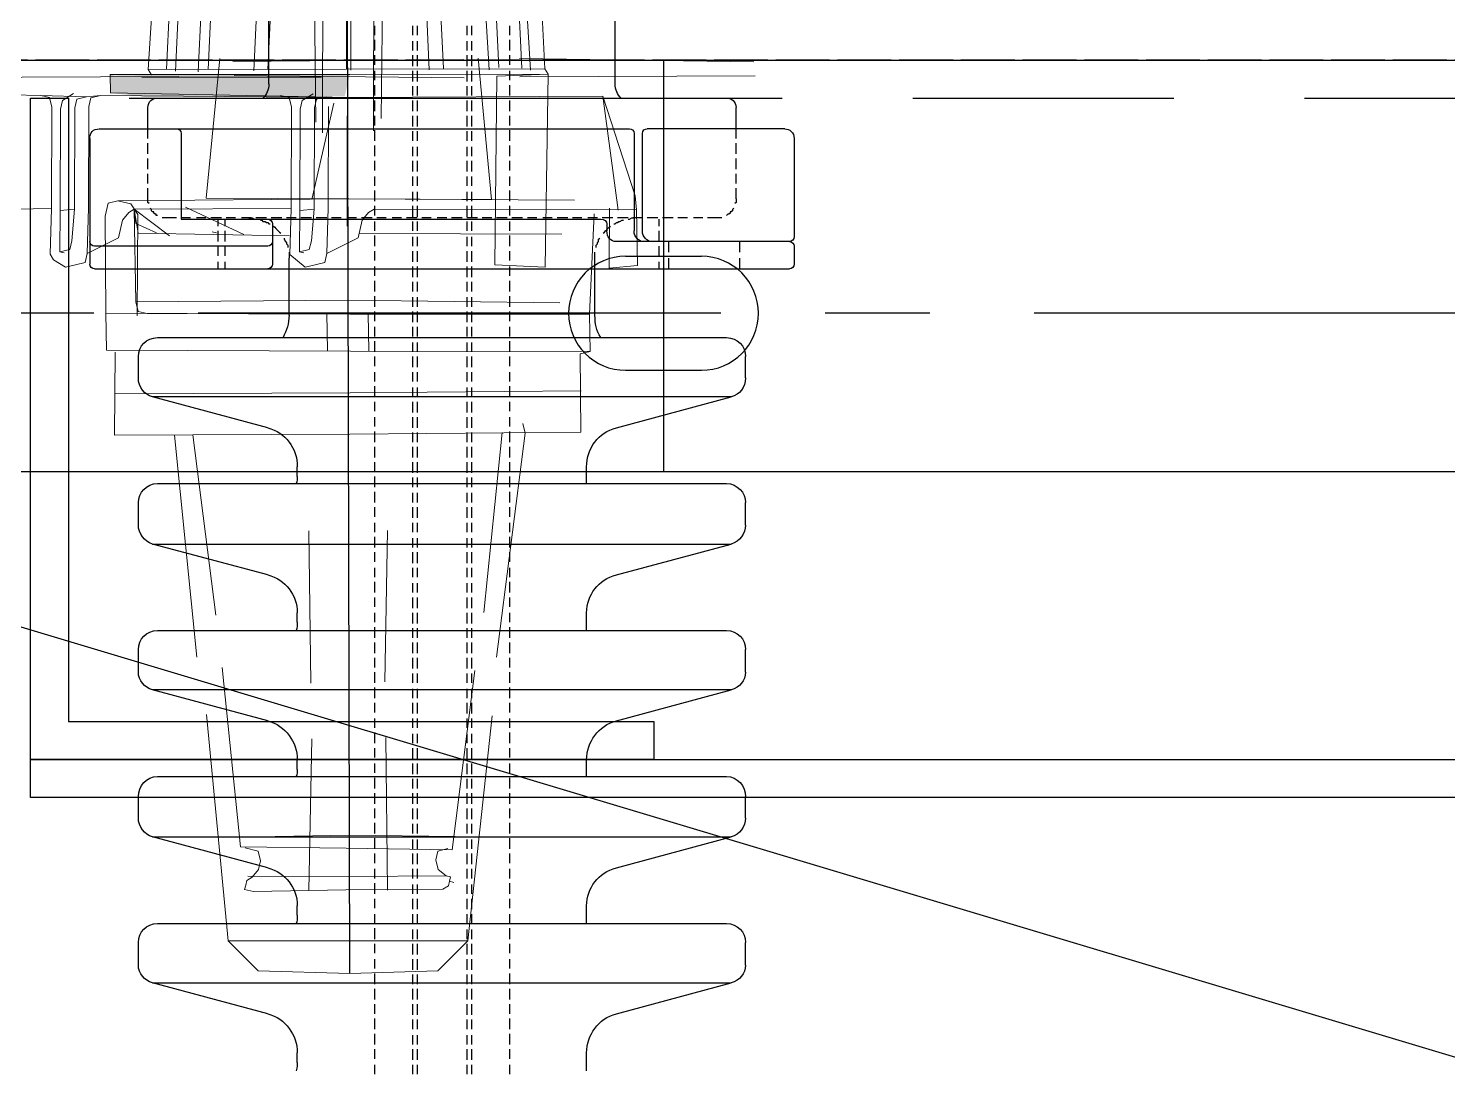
# Model space of a CAD drawing. Header units: millimetres. Extents: x 183355 to 194386, y -190559 to -183233.
# Drawn here: x 185151.9 to 185376.1, y -188272.5 to -188107.9 of the extents above; entities that cross this region are included whole.
import ezdxf

# ---------------------------------------------------------------- set-up
doc = ezdxf.new("R2010")
doc.units = ezdxf.units.MM
doc.header["$LTSCALE"] = 13
for name, pattern in [('CENTER', [50.8, 31.75, -6.35, 6.35, -6.35]), ('CENTERX2', [101.6, 63.5, -12.7, 12.7, -12.7]), ('DASHED', [0.75, 0.5, -0.25]), ('HIDDEN', [9.525, 6.35, -3.175])]:
    doc.linetypes.add(name, pattern=pattern)
doc.layers.get('0').update_dxf_attribs({"color": 1, "linetype": 'CENTER'})
for name, color, linetype in [('1', 4, 'Continuous'), ('4虚线层', 6, 'DASHED'), ('C00-00-00', 7, 'Continuous'), ('PDF_0', 7, 'Continuous'), ('粗实线', 4, 'Continuous'), ('虚线', 6, 'HIDDEN')]:
    doc.layers.add(name, color=color, linetype=linetype)
doc.layers.add('标注、文本', color=3, linetype='Continuous', lineweight=25)

# ---------------------------------------------------------------- blocks, each defined once
blk = doc.blocks.new('A$C0D035EEF')
at = {"layer": 'PDF_0'}
for points in [[(191.5, 0.75), (191.5, 110.55)], [(195.06, 111.3), (192.25, 111.3)], [(195.81, 110.55), (195.81, 83.2)], [(212.11, 111.3), (196.56, 111.3)], [(213.61, 109.8), (213.61, 88.07)], [(81.51, 103.62), (85.07, 103.62)], [(104.74, 103.62), (108.12, 103.62)], [(127.79, 103.62), (131.35, 103.62)], [(151.03, 103.62), (154.59, 103.62)], [(174.26, 103.62), (177.63, 103.62)], [(73.83, 83.2), (78.7, 101.37)], [(78.7, 9.93), (78.7, 101.37)], [(96.87, 83.2), (101.75, 101.37)], [(101.75, 9.93), (101.75, 101.37)], [(120.11, 83.2), (124.98, 101.37)], [(124.98, 101.37), (124.98, 9.93)], [(143.16, 83.2), (148.03, 101.37)], [(148.03, 9.93), (148.03, 101.37)], [(166.39, 83.2), (171.26, 101.37)], [(171.26, 101.37), (171.26, 9.93)], [(193.19, 102.68), (191.5, 102.68)], [(195.81, 102.68), (194.12, 102.68)], [(201.06, 101.75), (200.87, 101.56), (200.68, 101.56), (200.49, 101.37), (200.49, 101.18), (200.31, 101.18), (200.12, 101), (200.12, 100.81), (199.93, 100.62), (199.93, 100.62)], [(202.55, 102.12), (202.37, 102.12), (202.18, 102.12), (201.99, 102.12), (201.81, 101.93), (201.81, 101.93)], [(202.55, 102.12), (204.24, 102.12)], [(204.99, 102.12), (206.49, 102.12)], [(207.24, 102.12), (208.93, 102.12)], [(209.67, 102.12), (211.36, 102.12)], [(212.11, 102.12), (213.61, 102.12)], [(213.61, 102.12), (216.98, 102.12)], [(88.07, 10.68), (88.07, 100.62)], [(111.3, 10.68), (111.3, 100.62)], [(134.35, 10.68), (134.35, 100.62)], [(157.58, 10.68), (157.58, 100.62)], [(180.63, 10.68), (180.63, 100.62)], [(199.56, 99.87), (199.56, 99.68), (199.56, 99.5), (199.56, 99.31), (199.56, 99.12), (199.56, 98.94)], [(199.56, 98.94), (199.56, 97.62)], [(218.48, 10.68), (218.48, 100.62)], [(199.56, 96.87), (199.56, 95.37)], [(199.56, 94.44), (199.56, 92.94)], [(199.56, 92.19), (199.56, 90.5)], [(193.19, 91.44), (191.5, 91.44)], [(192.62, 89.94), (191.5, 89.94)], [(195.06, 89.94), (193.56, 89.94)], [(195.81, 91.44), (194.12, 91.44)], [(197.5, 89.94), (195.81, 89.94)], [(199.37, 89.94), (198.24, 89.94)], [(199.56, 89.75), (199.56, 88.07)], [(197.5, 87.32), (212.86, 87.32)], [(212.86, 86.01), (197.5, 86.01)], [(199.37, 85.07), (199.37, 85.26), (199.56, 85.63), (199.56, 85.82), (199.56, 86.01)], [(199.56, 87.32), (199.56, 85.82)], [(213.61, 1.5), (213.61, 85.26)], [(198.62, 82.82), (198.62, 83.01), (198.81, 83.2), (198.81, 83.38), (198.99, 83.57), (198.99, 83.76), (199.18, 84.13), (199.18, 84.32)], [(199.56, 85.07), (199.56, 83.38)], [(220.73, 83.01), (243.4, 83.01)], [(197.12, 81.13), (197.31, 81.32), (197.5, 81.51), (197.68, 81.7), (197.87, 81.88), (198.06, 82.07), (198.24, 82.26)], [(198.62, 81.7), (197.5, 81.7)], [(199.37, 14.43), (199.37, 80.76)], [(199.56, 82.63), (199.56, 80.95)], [(66.14, 78.51), (67.64, 78.51)], [(89.38, 78.51), (90.88, 78.51)], [(112.43, 78.51), (113.93, 78.51)], [(135.66, 78.51), (137.16, 78.51)], [(158.71, 78.51), (160.21, 78.51)], [(184.19, 79.82), (191.5, 79.82)], [(191.5, 79.82), (193.19, 79.82)], [(193.19, 79.82), (193.37, 79.82), (193.75, 79.82), (193.94, 79.82), (194.12, 79.82)], [(194.87, 80.01), (195.25, 80.01), (195.43, 80.2), (195.62, 80.2), (195.81, 80.38), (196.18, 80.38), (196.37, 80.57), (196.37, 80.57)], [(199.56, 80.2), (199.56, 78.7)], [(199.56, 77.76), (199.56, 76.26)], [(199.56, 75.51), (199.56, 73.83)], [(199.56, 73.08), (199.56, 71.58)], [(199.56, 70.64), (199.56, 69.14)], [(199.56, 68.39), (199.56, 66.71)], [(65.77, 66.33), (64.27, 66.33)], [(68.21, 66.33), (66.71, 66.33)], [(70.64, 66.33), (68.95, 66.33)], [(73.08, 66.33), (71.39, 66.33)], [(75.33, 66.33), (73.83, 66.33)], [(77.76, 66.33), (76.08, 66.33)], [(80.2, 66.33), (78.51, 66.33)], [(82.45, 66.33), (80.95, 66.33)], [(84.88, 66.33), (83.38, 66.33)], [(87.32, 66.33), (85.63, 66.33)], [(89.57, 66.33), (88.07, 66.33)], [(92, 66.33), (90.5, 66.33)], [(94.44, 66.33), (92.75, 66.33)], [(96.69, 66.33), (95.19, 66.33)], [(99.12, 66.33), (97.62, 66.33)], [(101.56, 66.33), (99.87, 66.33)], [(103.99, 66.33), (102.31, 66.33)], [(106.24, 66.33), (104.74, 66.33)], [(108.68, 66.33), (106.99, 66.33)], [(111.11, 66.33), (109.43, 66.33)], [(113.36, 66.33), (111.86, 66.33)], [(115.8, 66.33), (114.3, 66.33)], [(118.23, 66.33), (116.55, 66.33)], [(120.48, 66.33), (118.98, 66.33)], [(122.92, 66.33), (121.42, 66.33)], [(125.36, 66.33), (123.67, 66.33)], [(127.79, 66.33), (126.1, 66.33)], [(130.04, 66.33), (128.54, 66.33)], [(132.48, 66.33), (130.79, 66.33)], [(134.91, 66.33), (133.23, 66.33)], [(137.16, 66.33), (135.66, 66.33)], [(139.6, 66.33), (138.1, 66.33)], [(142.03, 66.33), (140.35, 66.33)], [(144.28, 66.33), (142.78, 66.33)], [(146.72, 66.33), (145.22, 66.33)], [(149.15, 66.33), (147.47, 66.33)], [(151.4, 66.33), (149.9, 66.33)], [(153.84, 66.33), (152.34, 66.33)], [(156.27, 66.33), (154.59, 66.33)], [(158.71, 66.33), (157.02, 66.33)], [(160.96, 66.33), (159.46, 66.33)], [(163.39, 66.33), (161.71, 66.33)], [(165.83, 66.33), (164.14, 66.33)], [(168.08, 66.33), (166.58, 66.33)], [(170.51, 66.33), (169.01, 66.33)], [(172.95, 66.33), (171.26, 66.33)], [(175.2, 66.33), (173.7, 66.33)], [(177.63, 66.33), (176.13, 66.33)], [(180.07, 66.33), (178.38, 66.33)], [(182.32, 66.33), (180.82, 66.33)], [(184.75, 66.33), (183.25, 66.33)], [(187.19, 66.33), (185.5, 66.33)], [(189.63, 66.33), (187.94, 66.33)], [(191.87, 66.33), (190.38, 66.33)], [(194.31, 66.33), (192.81, 66.33)], [(196.75, 66.33), (195.06, 66.33)], [(198.99, 66.33), (197.5, 66.33)], [(199.56, 65.96), (199.56, 64.27)], [(201.43, 66.33), (199.93, 66.33)], [(203.87, 66.33), (202.18, 66.33)], [(206.11, 66.33), (204.62, 66.33)], [(208.55, 66.33), (207.05, 66.33)], [(210.99, 66.33), (209.3, 66.33)], [(213.42, 66.33), (211.74, 66.33)], [(215.67, 66.33), (214.17, 66.33)], [(218.11, 66.33), (216.42, 66.33)], [(220.54, 66.33), (218.86, 66.33)], [(222.79, 66.33), (221.29, 66.33)], [(225.23, 66.33), (223.73, 66.33)], [(227.66, 66.33), (225.98, 66.33)], [(229.91, 66.33), (228.41, 66.33)], [(199.56, 63.52), (199.56, 62.02)], [(199.56, 61.27), (199.56, 59.59)], [(65.77, 60.34), (64.27, 60.34)], [(65.77, 59.59), (64.27, 59.59)], [(68.21, 60.34), (66.52, 60.34)], [(68.21, 59.59), (66.52, 59.59)], [(70.45, 60.34), (68.95, 60.34)], [(70.45, 59.59), (68.95, 59.59)], [(72.89, 60.34), (71.39, 60.34)], [(72.89, 59.59), (71.39, 59.59)], [(75.33, 60.34), (73.64, 60.34)], [(75.33, 59.59), (73.64, 59.59)], [(77.76, 60.34), (76.08, 60.34)], [(77.76, 59.59), (76.08, 59.59)], [(80.01, 60.34), (78.51, 60.34)], [(80.01, 59.59), (78.51, 59.59)], [(82.45, 60.34), (80.76, 60.34)], [(82.45, 59.59), (80.76, 59.59)], [(84.88, 60.34), (83.2, 60.34)], [(84.88, 59.59), (83.2, 59.59)], [(87.13, 60.34), (85.63, 60.34)], [(87.13, 59.59), (85.63, 59.59)], [(89.57, 60.34), (88.07, 60.34)], [(89.57, 59.59), (88.07, 59.59)], [(92, 60.34), (90.32, 60.34)], [(92, 59.59), (90.32, 59.59)], [(94.25, 60.34), (92.75, 60.34)], [(94.25, 59.59), (92.75, 59.59)], [(96.69, 60.34), (95.19, 60.34)], [(96.69, 59.59), (95.19, 59.59)], [(99.12, 60.34), (97.44, 60.34)], [(99.12, 59.59), (97.44, 59.59)], [(101.37, 60.34), (99.87, 60.34)], [(101.37, 59.59), (99.87, 59.59)], [(103.81, 60.34), (102.31, 60.34)], [(103.81, 59.59), (102.31, 59.59)], [(106.24, 60.34), (104.56, 60.34)], [(106.24, 59.59), (104.56, 59.59)], [(108.68, 60.34), (106.99, 60.34)], [(108.68, 59.59), (106.99, 59.59)], [(110.93, 60.34), (109.43, 60.34)], [(110.93, 59.59), (109.43, 59.59)], [(113.36, 60.34), (111.68, 60.34)], [(113.36, 59.59), (111.68, 59.59)], [(115.8, 60.34), (114.11, 60.34)], [(115.8, 59.59), (114.11, 59.59)], [(118.05, 60.34), (116.55, 60.34)], [(118.05, 59.59), (116.55, 59.59)], [(120.48, 60.34), (118.98, 60.34)], [(120.48, 59.59), (118.98, 59.59)], [(122.92, 60.34), (121.23, 60.34)], [(122.92, 59.59), (121.23, 59.59)], [(125.17, 60.34), (123.67, 60.34)], [(125.17, 59.59), (123.67, 59.59)], [(127.6, 60.34), (126.1, 60.34)], [(127.6, 59.59), (126.1, 59.59)], [(130.04, 60.34), (128.35, 60.34)], [(130.04, 59.59), (128.35, 59.59)], [(132.48, 60.34), (130.79, 60.34)], [(132.48, 59.59), (130.79, 59.59)], [(134.72, 60.34), (133.23, 60.34)], [(134.72, 59.59), (133.23, 59.59)], [(137.16, 60.34), (135.47, 60.34)], [(137.16, 59.59), (135.47, 59.59)], [(139.6, 60.34), (137.91, 60.34)], [(139.6, 59.59), (137.91, 59.59)], [(141.84, 60.34), (140.35, 60.34)], [(141.84, 59.59), (140.35, 59.59)], [(144.28, 60.34), (142.78, 60.34)], [(144.28, 59.59), (142.78, 59.59)], [(146.72, 60.34), (145.03, 60.34)], [(146.72, 59.59), (145.03, 59.59)], [(148.96, 60.34), (147.47, 60.34)], [(148.96, 59.59), (147.47, 59.59)], [(151.4, 60.34), (149.9, 60.34)], [(151.4, 59.59), (149.9, 59.59)], [(153.84, 60.34), (152.15, 60.34)], [(153.84, 59.59), (152.15, 59.59)], [(156.09, 60.34), (154.59, 60.34)], [(156.09, 59.59), (154.59, 59.59)], [(158.52, 60.34), (157.02, 60.34)], [(158.52, 59.59), (157.02, 59.59)], [(160.96, 60.34), (159.27, 60.34)], [(160.96, 59.59), (159.27, 59.59)], [(163.39, 60.34), (161.71, 60.34)], [(163.39, 59.59), (161.71, 59.59)], [(165.64, 60.34), (164.14, 60.34)], [(165.64, 59.59), (164.14, 59.59)], [(168.08, 60.34), (166.39, 60.34)], [(168.08, 59.59), (166.39, 59.59)], [(170.51, 60.34), (168.83, 60.34)], [(170.51, 59.59), (168.83, 59.59)], [(172.76, 60.34), (171.26, 60.34)], [(172.76, 59.59), (171.26, 59.59)], [(175.2, 60.34), (173.7, 60.34)], [(175.2, 59.59), (173.7, 59.59)], [(177.63, 60.34), (175.95, 60.34)], [(177.63, 59.59), (175.95, 59.59)], [(179.88, 60.34), (178.38, 60.34)], [(179.88, 59.59), (178.38, 59.59)], [(182.32, 60.34), (180.82, 60.34)], [(182.32, 59.59), (180.82, 59.59)], [(184.75, 60.34), (183.07, 60.34)], [(184.75, 59.59), (183.07, 59.59)], [(187, 60.34), (185.5, 60.34)], [(187, 59.59), (185.5, 59.59)], [(189.44, 60.34), (187.94, 60.34)], [(189.44, 59.59), (187.94, 59.59)], [(191.87, 60.34), (190.19, 60.34)], [(191.87, 59.59), (190.19, 59.59)], [(194.31, 60.34), (192.62, 60.34)], [(194.31, 59.59), (192.62, 59.59)], [(196.56, 60.34), (195.06, 60.34)], [(196.56, 59.59), (195.06, 59.59)], [(198.99, 60.34), (197.5, 60.34)], [(198.99, 59.59), (197.5, 59.59)], [(199.56, 58.84), (199.56, 57.15)], [(201.43, 60.34), (199.74, 60.34)], [(201.43, 59.59), (199.74, 59.59)], [(203.68, 60.34), (202.18, 60.34)], [(203.68, 59.59), (202.18, 59.59)], [(206.11, 60.34), (204.62, 60.34)], [(206.11, 59.59), (204.62, 59.59)], [(208.55, 60.34), (206.86, 60.34)], [(208.55, 59.59), (206.86, 59.59)], [(210.8, 60.34), (209.3, 60.34)], [(210.8, 59.59), (209.3, 59.59)], [(213.24, 60.34), (211.74, 60.34)], [(213.24, 59.59), (211.74, 59.59)], [(215.67, 60.34), (213.98, 60.34)], [(215.67, 59.59), (213.98, 59.59)], [(218.11, 60.34), (216.42, 60.34)], [(218.11, 59.59), (216.42, 59.59)], [(220.36, 60.34), (218.86, 60.34)], [(220.36, 59.59), (218.86, 59.59)], [(222.79, 60.34), (221.1, 60.34)], [(222.79, 59.59), (221.1, 59.59)], [(225.23, 60.34), (223.54, 60.34)], [(225.23, 59.59), (223.54, 59.59)], [(227.48, 60.34), (225.98, 60.34)], [(227.48, 59.59), (225.98, 59.59)], [(229.91, 60.34), (228.41, 60.34)], [(229.91, 59.59), (228.41, 59.59)], [(199.56, 56.4), (199.56, 54.9)], [(199.56, 53.96), (199.56, 52.47)], [(65.77, 51.72), (64.27, 51.72)], [(68.21, 51.72), (66.52, 51.72)], [(70.45, 51.72), (68.95, 51.72)], [(72.89, 51.72), (71.39, 51.72)], [(75.33, 51.72), (73.64, 51.72)], [(77.76, 51.72), (76.08, 51.72)], [(80.01, 51.72), (78.51, 51.72)], [(82.45, 51.72), (80.76, 51.72)], [(84.88, 51.72), (83.2, 51.72)], [(87.13, 51.72), (85.63, 51.72)], [(89.57, 51.72), (88.07, 51.72)], [(92, 51.72), (90.32, 51.72)], [(94.25, 51.72), (92.75, 51.72)], [(96.69, 51.72), (95.19, 51.72)], [(99.12, 51.72), (97.44, 51.72)], [(101.37, 51.72), (99.87, 51.72)], [(103.81, 51.72), (102.31, 51.72)], [(106.24, 51.72), (104.56, 51.72)], [(108.68, 51.72), (106.99, 51.72)], [(110.93, 51.72), (109.43, 51.72)], [(113.36, 51.72), (111.68, 51.72)], [(115.8, 51.72), (114.11, 51.72)], [(118.05, 51.72), (116.55, 51.72)], [(120.48, 51.72), (118.98, 51.72)], [(122.92, 51.72), (121.23, 51.72)], [(125.17, 51.72), (123.67, 51.72)], [(127.6, 51.72), (126.1, 51.72)], [(130.04, 51.72), (128.35, 51.72)], [(132.48, 51.72), (130.79, 51.72)], [(134.72, 51.72), (133.23, 51.72)], [(137.16, 51.72), (135.47, 51.72)], [(139.6, 51.72), (137.91, 51.72)], [(141.84, 51.72), (140.35, 51.72)], [(144.28, 51.72), (142.78, 51.72)], [(146.72, 51.72), (145.03, 51.72)], [(148.96, 51.72), (147.47, 51.72)], [(151.4, 51.72), (149.9, 51.72)], [(153.84, 51.72), (152.15, 51.72)], [(156.09, 51.72), (154.59, 51.72)], [(158.52, 51.72), (157.02, 51.72)], [(160.96, 51.72), (159.27, 51.72)], [(163.39, 51.72), (161.71, 51.72)], [(165.64, 51.72), (164.14, 51.72)], [(168.08, 51.72), (166.39, 51.72)], [(170.51, 51.72), (168.83, 51.72)], [(172.76, 51.72), (171.26, 51.72)], [(175.2, 51.72), (173.7, 51.72)], [(177.63, 51.72), (175.95, 51.72)], [(179.88, 51.72), (178.38, 51.72)], [(182.32, 51.72), (180.82, 51.72)], [(184.75, 51.72), (183.07, 51.72)], [(187, 51.72), (185.5, 51.72)], [(189.44, 51.72), (187.94, 51.72)], [(191.87, 51.72), (190.19, 51.72)], [(194.31, 51.72), (192.62, 51.72)], [(196.56, 51.72), (195.06, 51.72)], [(198.99, 51.72), (197.5, 51.72)], [(199.56, 51.72), (199.56, 50.03)], [(201.43, 51.72), (199.74, 51.72)], [(203.68, 51.72), (202.18, 51.72)], [(206.11, 51.72), (204.62, 51.72)], [(208.55, 51.72), (206.86, 51.72)], [(210.8, 51.72), (209.3, 51.72)], [(213.24, 51.72), (211.74, 51.72)], [(215.67, 51.72), (213.98, 51.72)], [(218.11, 51.72), (216.42, 51.72)], [(220.36, 51.72), (218.86, 51.72)], [(222.79, 51.72), (221.1, 51.72)], [(225.23, 51.72), (223.54, 51.72)], [(227.48, 51.72), (225.98, 51.72)], [(229.91, 51.72), (228.41, 51.72)], [(65.77, 50.97), (64.27, 50.97)], [(68.21, 50.97), (66.52, 50.97)], [(70.45, 50.97), (68.95, 50.97)], [(72.89, 50.97), (71.39, 50.97)], [(75.33, 50.97), (73.64, 50.97)], [(77.76, 50.97), (76.08, 50.97)], [(80.01, 50.97), (78.51, 50.97)], [(82.45, 50.97), (80.76, 50.97)], [(84.88, 50.97), (83.2, 50.97)], [(87.13, 50.97), (85.63, 50.97)], [(89.57, 50.97), (88.07, 50.97)], [(92, 50.97), (90.32, 50.97)], [(94.25, 50.97), (92.75, 50.97)], [(96.69, 50.97), (95.19, 50.97)], [(99.12, 50.97), (97.44, 50.97)], [(101.37, 50.97), (99.87, 50.97)], [(103.81, 50.97), (102.31, 50.97)], [(106.24, 50.97), (104.56, 50.97)], [(108.68, 50.97), (106.99, 50.97)], [(110.93, 50.97), (109.43, 50.97)], [(113.36, 50.97), (111.68, 50.97)], [(115.8, 50.97), (114.11, 50.97)], [(118.05, 50.97), (116.55, 50.97)], [(120.48, 50.97), (118.98, 50.97)], [(122.92, 50.97), (121.23, 50.97)], [(125.17, 50.97), (123.67, 50.97)], [(127.6, 50.97), (126.1, 50.97)], [(130.04, 50.97), (128.35, 50.97)], [(132.48, 50.97), (130.79, 50.97)], [(134.72, 50.97), (133.23, 50.97)], [(137.16, 50.97), (135.47, 50.97)], [(139.6, 50.97), (137.91, 50.97)], [(141.84, 50.97), (140.35, 50.97)], [(144.28, 50.97), (142.78, 50.97)], [(146.72, 50.97), (145.03, 50.97)], [(148.96, 50.97), (147.47, 50.97)], [(151.4, 50.97), (149.9, 50.97)], [(153.84, 50.97), (152.15, 50.97)], [(156.09, 50.97), (154.59, 50.97)], [(158.52, 50.97), (157.02, 50.97)], [(160.96, 50.97), (159.27, 50.97)], [(163.39, 50.97), (161.71, 50.97)], [(165.64, 50.97), (164.14, 50.97)], [(168.08, 50.97), (166.39, 50.97)], [(170.51, 50.97), (168.83, 50.97)], [(172.76, 50.97), (171.26, 50.97)], [(175.2, 50.97), (173.7, 50.97)], [(177.63, 50.97), (175.95, 50.97)], [(179.88, 50.97), (178.38, 50.97)], [(182.32, 50.97), (180.82, 50.97)], [(184.75, 50.97), (183.07, 50.97)], [(187, 50.97), (185.5, 50.97)], [(189.44, 50.97), (187.94, 50.97)], [(191.87, 50.97), (190.19, 50.97)], [(194.31, 50.97), (192.62, 50.97)], [(196.56, 50.97), (195.06, 50.97)], [(198.99, 50.97), (197.5, 50.97)], [(201.43, 50.97), (199.74, 50.97)], [(203.68, 50.97), (202.18, 50.97)], [(206.11, 50.97), (204.62, 50.97)], [(208.55, 50.97), (206.86, 50.97)], [(210.8, 50.97), (209.3, 50.97)], [(213.24, 50.97), (211.74, 50.97)], [(215.67, 50.97), (213.98, 50.97)], [(218.11, 50.97), (216.42, 50.97)], [(220.36, 50.97), (218.86, 50.97)], [(222.79, 50.97), (221.1, 50.97)], [(225.23, 50.97), (223.54, 50.97)], [(227.48, 50.97), (225.98, 50.97)], [(229.91, 50.97), (228.41, 50.97)], [(199.56, 49.28), (199.56, 47.78)], [(65.77, 44.97), (64.27, 44.97)], [(68.21, 44.97), (66.71, 44.97)], [(70.64, 44.97), (68.95, 44.97)], [(73.08, 44.97), (71.39, 44.97)], [(75.33, 44.97), (73.83, 44.97)], [(77.76, 44.97), (76.08, 44.97)], [(80.2, 44.97), (78.51, 44.97)], [(82.45, 44.97), (80.95, 44.97)], [(84.88, 44.97), (83.38, 44.97)], [(87.32, 44.97), (85.63, 44.97)], [(89.57, 44.97), (88.07, 44.97)], [(92, 44.97), (90.5, 44.97)], [(94.44, 44.97), (92.75, 44.97)], [(96.69, 44.97), (95.19, 44.97)], [(99.12, 44.97), (97.62, 44.97)], [(101.56, 44.97), (99.87, 44.97)], [(103.99, 44.97), (102.31, 44.97)], [(106.24, 44.97), (104.74, 44.97)], [(108.68, 44.97), (106.99, 44.97)], [(111.11, 44.97), (109.43, 44.97)], [(113.36, 44.97), (111.86, 44.97)], [(115.8, 44.97), (114.3, 44.97)], [(118.23, 44.97), (116.55, 44.97)], [(120.48, 44.97), (118.98, 44.97)], [(122.92, 44.97), (121.42, 44.97)], [(125.36, 44.97), (123.67, 44.97)], [(127.79, 44.97), (126.1, 44.97)], [(130.04, 44.97), (128.54, 44.97)], [(132.48, 44.97), (130.79, 44.97)], [(134.91, 44.97), (133.23, 44.97)], [(137.16, 44.97), (135.66, 44.97)], [(139.6, 44.97), (138.1, 44.97)], [(142.03, 44.97), (140.35, 44.97)], [(144.28, 44.97), (142.78, 44.97)], [(146.72, 44.97), (145.22, 44.97)], [(149.15, 44.97), (147.47, 44.97)], [(151.4, 44.97), (149.9, 44.97)], [(153.84, 44.97), (152.34, 44.97)], [(156.27, 44.97), (154.59, 44.97)], [(158.71, 44.97), (157.02, 44.97)], [(160.96, 44.97), (159.46, 44.97)], [(163.39, 44.97), (161.71, 44.97)], [(165.83, 44.97), (164.14, 44.97)], [(168.08, 44.97), (166.58, 44.97)], [(170.51, 44.97), (169.01, 44.97)], [(172.95, 44.97), (171.26, 44.97)], [(175.2, 44.97), (173.7, 44.97)], [(177.63, 44.97), (176.13, 44.97)], [(180.07, 44.97), (178.38, 44.97)], [(182.32, 44.97), (180.82, 44.97)], [(184.75, 44.97), (183.25, 44.97)], [(187.19, 44.97), (185.5, 44.97)], [(189.63, 44.97), (187.94, 44.97)], [(191.87, 44.97), (190.38, 44.97)], [(194.31, 44.97), (192.81, 44.97)], [(196.75, 44.97), (195.06, 44.97)], [(198.99, 44.97), (197.5, 44.97)], [(199.56, 46.84), (199.56, 45.35)], [(201.43, 44.97), (199.93, 44.97)], [(203.87, 44.97), (202.18, 44.97)], [(206.11, 44.97), (204.62, 44.97)], [(208.55, 44.97), (207.05, 44.97)], [(210.99, 44.97), (209.3, 44.97)], [(213.42, 44.97), (211.74, 44.97)], [(215.67, 44.97), (214.17, 44.97)], [(218.11, 44.97), (216.42, 44.97)], [(220.54, 44.97), (218.86, 44.97)], [(222.79, 44.97), (221.29, 44.97)], [(225.23, 44.97), (223.73, 44.97)], [(227.66, 44.97), (225.98, 44.97)], [(229.91, 44.97), (228.41, 44.97)], [(199.56, 44.6), (199.56, 42.91)], [(199.56, 42.16), (199.56, 40.66)], [(199.56, 39.72), (199.56, 38.22)], [(199.56, 37.48), (199.56, 35.79)], [(199.56, 35.04), (199.56, 33.35)], [(66.14, 32.79), (67.64, 32.79)], [(89.38, 32.79), (90.88, 32.79)], [(112.43, 32.79), (113.93, 32.79)], [(135.66, 32.79), (137.16, 32.79)], [(158.71, 32.79), (160.21, 32.79)], [(184.19, 31.48), (191.5, 31.48)], [(191.5, 31.48), (193.19, 31.48)], [(194.12, 31.48), (193.94, 31.48), (193.75, 31.48), (193.37, 31.48), (193.19, 31.48)], [(199.56, 32.6), (199.56, 31.1)], [(196.37, 30.73), (196.18, 30.73), (195.81, 30.92), (195.62, 31.1), (195.43, 31.1), (195.25, 31.29), (194.87, 31.29)], [(198.24, 29.04), (198.06, 29.23), (197.87, 29.42), (197.68, 29.61), (197.5, 29.79), (197.31, 29.98), (197.12, 30.17), (197.12, 30.17)], [(199.56, 30.36), (199.56, 28.67)], [(73.83, 28.11), (78.7, 9.93)], [(96.87, 28.11), (101.75, 9.93)], [(120.11, 28.11), (124.98, 9.93)], [(143.16, 28.11), (148.03, 9.93)], [(166.39, 28.11), (171.26, 9.93)], [(198.62, 28.86), (192.25, 28.86)], [(195.06, 28.11), (195.06, 0.75)], [(199.18, 26.98), (199.18, 27.17), (198.99, 27.36), (198.99, 27.73), (198.81, 27.92), (198.81, 28.11), (198.62, 28.29), (198.62, 28.48)], [(199.56, 27.92), (199.56, 26.23)], [(220.73, 28.29), (243.4, 28.29)], [(199.56, 25.11), (199.56, 25.48), (199.56, 25.67), (199.37, 26.05), (199.37, 26.23)], [(199.56, 25.48), (199.56, 23.98)], [(199.56, 23.05), (199.56, 21.55)], [(192.62, 21.36), (191.5, 21.36)], [(192.62, 20.24), (191.5, 20.24)], [(195.06, 21.36), (193.56, 21.36)], [(195.06, 20.24), (193.56, 20.24)], [(197.5, 21.36), (195.81, 21.36)], [(197.5, 20.24), (195.81, 20.24)], [(199.37, 21.36), (198.24, 21.36)], [(199.37, 20.24), (198.24, 20.24)], [(199.56, 20.8), (199.56, 19.11)], [(199.56, 18.36), (199.56, 16.86)], [(199.56, 15.93), (199.56, 14.43)], [(212.86, 14.43), (199.37, 14.43)], [(199.56, 13.68), (199.56, 12.18)], [(199.56, 12.18), (199.56, 11.99), (199.56, 11.8), (199.56, 11.62), (199.56, 11.43)], [(199.93, 10.68), (199.93, 10.49), (200.12, 10.49), (200.12, 10.31), (200.31, 10.12), (200.49, 10.12), (200.49, 9.93), (200.68, 9.74), (200.87, 9.74), (201.06, 9.56)], [(201.81, 9.37), (201.99, 9.18), (202.18, 9.18), (202.37, 9.18), (202.55, 9.18)], [(202.55, 9.18), (204.24, 9.18)], [(204.99, 9.18), (206.49, 9.18)], [(207.24, 9.18), (208.93, 9.18)], [(209.67, 9.18), (211.36, 9.18)], [(212.11, 9.18), (213.61, 9.18)], [(213.61, 9.18), (216.98, 9.18)], [(81.51, 7.68), (85.07, 7.68)], [(104.74, 7.68), (108.12, 7.68)], [(127.79, 7.68), (131.35, 7.68)], [(151.03, 7.68), (154.59, 7.68)], [(174.26, 7.68), (177.63, 7.68)], [(212.11, 0), (192.25, 0)]]:
    blk.add_lwpolyline(points, dxfattribs=at)
for points in [[(192.25, 111.3), (191.87, 111.3), (191.5, 110.93), (191.5, 110.55)], [(195.81, 110.55), (195.81, 110.93), (195.43, 111.3), (195.06, 111.3)], [(196.56, 111.3), (196.18, 111.3), (195.81, 110.93), (195.81, 110.55)], [(213.61, 109.8), (213.61, 110.55), (213.05, 111.3), (212.11, 111.3)], [(81.51, 103.62), (80.2, 103.62), (79.07, 102.68), (78.7, 101.37)], [(88.07, 100.62), (88.07, 102.31), (86.76, 103.62), (85.07, 103.62)], [(104.74, 103.62), (103.43, 103.62), (102.12, 102.68), (101.75, 101.37)], [(111.3, 100.62), (111.3, 102.31), (109.8, 103.62), (108.12, 103.62)], [(127.79, 103.62), (126.48, 103.62), (125.36, 102.68), (124.98, 101.37)], [(134.35, 100.62), (134.35, 102.31), (133.04, 103.62), (131.35, 103.62)], [(151.03, 103.62), (149.71, 103.62), (148.4, 102.68), (148.03, 101.37)], [(157.58, 100.62), (157.58, 102.31), (156.09, 103.62), (154.59, 103.62)], [(174.26, 103.62), (172.76, 103.62), (171.64, 102.68), (171.26, 101.37)], [(180.63, 100.62), (180.63, 102.31), (179.32, 103.62), (177.63, 103.62)], [(218.48, 100.62), (218.48, 101.37), (217.92, 102.12), (216.98, 102.12)], [(195.81, 88.82), (195.81, 88.07), (196.56, 87.32), (197.5, 87.32)], [(195.81, 87.51), (195.81, 86.76), (196.56, 86.01), (197.5, 86.01)], [(212.86, 87.32), (213.42, 87.32), (213.61, 87.69), (213.61, 88.07)], [(213.61, 85.26), (213.61, 85.63), (213.42, 86.01), (212.86, 86.01)], [(67.64, 78.51), (70.45, 78.51), (73.08, 80.38), (73.83, 83.2)], [(90.88, 78.51), (93.69, 78.51), (96.12, 80.38), (96.87, 83.2)], [(113.93, 78.51), (116.74, 78.51), (119.36, 80.38), (120.11, 83.2)], [(137.16, 78.51), (139.97, 78.51), (142.41, 80.38), (143.16, 83.2)], [(160.21, 78.51), (163.21, 78.51), (165.64, 80.38), (166.39, 83.2)], [(195.81, 83.2), (195.81, 82.26), (196.56, 81.7), (197.5, 81.7)], [(218.48, 83.94), (219.04, 83.38), (219.79, 83.01), (220.73, 83.01)], [(180.63, 80.76), (181.76, 80.01), (182.88, 79.82), (184.19, 79.82)], [(199.37, 80.76), (199.37, 81.32), (198.99, 81.7), (198.62, 81.7)], [(64.83, 78.51), (65.39, 78.51), (65.77, 78.51), (66.14, 78.51)], [(88.07, 78.51), (88.44, 78.51), (88.82, 78.51), (89.38, 78.51)], [(111.3, 78.51), (111.68, 78.51), (112.05, 78.51), (112.43, 78.51)], [(134.35, 78.51), (134.72, 78.51), (135.29, 78.51), (135.66, 78.51)], [(157.58, 78.51), (157.96, 78.51), (158.33, 78.51), (158.71, 78.51)], [(66.14, 32.79), (65.77, 32.79), (65.39, 32.79), (64.83, 32.6)], [(73.83, 28.11), (73.08, 30.92), (70.45, 32.79), (67.64, 32.79)], [(89.38, 32.79), (88.82, 32.79), (88.44, 32.79), (88.07, 32.6)], [(96.87, 28.11), (96.12, 30.92), (93.69, 32.79), (90.88, 32.79)], [(112.43, 32.79), (112.05, 32.79), (111.68, 32.79), (111.3, 32.6)], [(120.11, 28.11), (119.36, 30.92), (116.74, 32.79), (113.93, 32.79)], [(135.66, 32.79), (135.29, 32.79), (134.72, 32.79), (134.35, 32.6)], [(143.16, 28.11), (142.41, 30.92), (139.97, 32.79), (137.16, 32.79)], [(158.71, 32.79), (158.33, 32.79), (157.96, 32.79), (157.58, 32.6)], [(166.39, 28.11), (165.64, 30.92), (163.21, 32.79), (160.21, 32.79)], [(184.19, 31.48), (182.88, 31.48), (181.76, 31.1), (180.63, 30.54)], [(192.25, 28.86), (191.87, 28.86), (191.5, 28.48), (191.5, 28.11)], [(195.81, 28.86), (195.43, 28.86), (195.06, 28.48), (195.06, 28.11)], [(199.37, 28.11), (199.37, 28.48), (198.99, 28.86), (198.62, 28.86)], [(220.73, 28.29), (219.79, 28.29), (219.04, 27.92), (218.48, 27.36)], [(213.61, 13.68), (213.61, 14.05), (213.42, 14.43), (212.86, 14.43)], [(78.7, 9.93), (79.07, 8.62), (80.2, 7.68), (81.51, 7.68)], [(85.07, 7.68), (86.76, 7.68), (88.07, 8.99), (88.07, 10.68)], [(101.75, 9.93), (102.12, 8.62), (103.43, 7.68), (104.74, 7.68)], [(108.12, 7.68), (109.8, 7.68), (111.3, 8.99), (111.3, 10.68)], [(124.98, 9.93), (125.36, 8.62), (126.48, 7.68), (127.79, 7.68)], [(131.35, 7.68), (133.04, 7.68), (134.35, 8.99), (134.35, 10.68)], [(148.03, 9.93), (148.4, 8.62), (149.71, 7.68), (151.03, 7.68)], [(154.59, 7.68), (156.09, 7.68), (157.58, 8.99), (157.58, 10.68)], [(171.26, 9.93), (171.64, 8.62), (172.76, 7.68), (174.26, 7.68)], [(177.63, 7.68), (179.32, 7.68), (180.63, 8.99), (180.63, 10.68)], [(216.98, 9.18), (217.92, 9.18), (218.48, 9.93), (218.48, 10.68)], [(191.5, 0.75), (191.5, 0.37), (191.87, 0), (192.25, 0)], [(195.06, 0.75), (195.06, 0.37), (195.43, 0), (195.81, 0)], [(212.11, 0), (213.05, 0), (213.61, 0.56), (213.61, 1.5)]]:
    blk.add_open_spline(points, degree=3, dxfattribs=at)
blk = doc.blocks.new('A$C26CD017D')
at = {"layer": 'C00-00-00'}
h = blk.add_hatch(color=256, dxfattribs=at)
h.dxf.hatch_style = 2
h.paths.add_polyline_path([(72.39, 62.45), (79.49, 31.94), (83.04, 31.94)])
h = blk.add_hatch(color=256, dxfattribs=at)
h.dxf.hatch_style = 2
h.paths.add_polyline_path([(72.39, 62.45), (75.94, 62.45), (83.04, 31.94)])
h = blk.add_hatch(color=256, dxfattribs=at)
h.dxf.hatch_style = 2
h.paths.add_polyline_path([(79.49, 31.94), (80.91, 26.26), (83.74, 26.26)])
h = blk.add_hatch(color=256, dxfattribs=at)
h.dxf.hatch_style = 2
h.paths.add_polyline_path([(79.49, 31.94), (83.04, 31.94), (83.74, 26.26)])
h = blk.add_hatch(color=256, dxfattribs=at)
h.dxf.hatch_style = 2
h.paths.add_polyline_path([(80.91, 26.26), (83.74, 26.26), (80.91, 25.55)])
at = {"layer": 'C00-00-00', "lineweight": 0}
for points in [[(83.04, 111.42), (91.55, 113.55), (92.97, 109.29), (83.74, 107.17)], [(83.04, 111.42), (80.91, 110.71), (66.71, 102.2)], [(83.04, 111.42), (92.26, 70.97), (92.97, 70.26), (94.39, 69.55)], [(106.46, 109.29), (107.17, 107.87), (119.23, 110.71), (127.75, 75.23)], [(166.07, 107.17), (201.56, 111.42), (205.81, 92.97)], [(210.78, 94.39), (207.23, 107.87), (201.56, 111.42)], [(75.94, 63.16), (66.71, 102.2), (83.74, 108.58)], [(85.16, 105.04), (100.78, 107.87), (106.46, 109.29), (114.97, 72.39)], [(112.84, 109.29), (121.36, 73.81)], [(119.94, 101.49), (121.36, 102.2), (156.84, 105.75)], [(159.68, 102.91), (188.07, 105.75)], [(188.07, 105.04), (188.78, 103.62), (190.2, 103.62), (191.62, 104.33), (192.33, 105.75)], [(193.04, 106.46), (192.33, 106.46), (192.33, 105.75)], [(198.01, 90.84), (194.46, 105.75), (193.75, 106.46), (193.04, 106.46)], [(96.52, 69.55), (89.42, 100.78)], [(196.59, 97.23), (173.17, 91.55)], [(210.78, 94.39), (213.62, 80.2), (210.07, 74.52)], [(26.97, 81.62), (64.58, 92.26)], [(72.39, 62.45), (65.29, 92.97), (64.58, 92.26), (71.68, 61.74)], [(176.01, 63.16), (210.07, 74.52), (205.81, 92.97)], [(65.29, 81.62), (86.58, 88.71)], [(86.58, 88.71), (91.55, 66.71)], [(164.65, 89.42), (141.23, 84.45)], [(199.43, 85.16), (176.01, 80.2)], [(26.97, 81.62), (23.42, 80.2), (21.29, 76.65), (21.29, 73.1)], [(26.97, 78.78), (24.13, 77.36), (22, 73.81), (22, 70.26)], [(35.49, 70.97), (36.19, 70.97), (56.78, 78.78)], [(27.68, 78.07), (24.13, 75.94), (22.71, 73.1), (22.71, 68.84)], [(167.49, 78.07), (144.07, 72.39)], [(199.43, 75.94), (198.01, 76.65), (196.59, 76.65), (195.17, 75.94), (195.17, 73.81)], [(200.85, 75.23), (201.56, 75.23), (201.56, 76.65)], [(28.39, 74.52), (24.84, 72.39), (23.42, 69.55), (22.71, 65.29)], [(123.49, 36.19), (136.26, 39.03), (127.75, 75.23)], [(199.43, 75.94), (200.14, 75.23), (200.85, 75.23)], [(26.26, 51.81), (21.29, 73.1)], [(26.26, 51.81), (21.29, 73.1)], [(28.39, 72.39), (25.55, 70.97), (23.42, 67.42), (23.42, 63.87)], [(101.49, 34.78), (100.07, 33.36), (100.07, 31.23), (100.78, 29.81), (102.91, 29.81), (117.81, 33.36), (123.49, 34.78), (114.97, 72.39)], [(168.2, 63.87), (195.17, 73.1)], [(35.49, 70.97), (34.07, 70.26), (34.07, 68.13)], [(34.07, 66.71), (53.94, 70.97), (53.94, 68.84)], [(100.78, 65.29), (97.23, 69.55), (94.39, 69.55)], [(95.1, 58.2), (100.78, 34.07), (114.97, 37.61), (116.39, 38.32), (116.39, 39.74), (109.29, 70.97)], [(36.9, 53.94), (34.07, 68.13)], [(78.07, 68.84), (55.36, 63.87), (55.36, 62.45), (80.2, 68.13)], [(30.52, 66), (26.97, 63.87), (24.84, 61.03), (24.84, 56.78)], [(103.62, 62.45), (102.91, 63.87), (102.2, 65.29), (100.78, 65.29)], [(30.52, 63.87), (27.68, 61.74), (25.55, 58.91), (25.55, 55.36)], [(75.94, 63.16), (83.74, 26.26), (80.91, 25.55), (72.39, 62.45)], [(75.94, 63.16), (84.45, 24.84), (85.16, 23.42), (86.58, 23.42)], [(72.39, 62.45), (79.49, 31.94), (78.78, 31.23), (71.68, 61.74)], [(94.39, 61.74), (95.1, 59.62)], [(94.39, 61.74), (95.1, 59.62)], [(101.49, 61.03), (100.78, 62.45), (99.36, 62.45)], [(102.2, 59.62), (102.91, 61.03), (103.62, 62.45)], [(80.91, 58.91), (57.49, 53.23), (57.49, 54.65), (82.33, 60.32)], [(76.65, 59.62), (77.36, 58.2), (78.78, 58.2)], [(95.1, 58.2), (102.2, 59.62)], [(102.91, 34.78), (100.78, 34.07), (104.33, 35.49), (99.36, 58.91)], [(134.13, 48.26), (167.49, 59.62)], [(25.55, 51.1), (24.13, 56.07), (0, 50.39)], [(25.55, 51.1), (24.13, 57.49), (24.84, 57.49)], [(44.71, 56.07), (26.26, 51.81)], [(73.81, 58.2), (80.2, 30.52)], [(76.65, 57.49), (78.07, 56.07), (79.49, 56.07)], [(95.1, 58.2), (100.78, 34.07), (101.49, 33.36), (102.91, 32.65)], [(44.71, 55.36), (26.26, 51.1)], [(36.9, 53.94), (40.45, 39.74), (41.16, 38.32), (43.29, 38.32), (44, 38.32), (66, 40.45)], [(79.49, 54.65), (78.07, 53.94), (78.07, 52.52)], [(26.26, 51.81), (25.55, 51.1), (26.97, 45.42), (27.68, 45.42)], [(26.26, 51.81), (31.23, 30.52)], [(26.26, 51.81), (31.23, 30.52), (32.65, 26.97), (36.19, 24.84), (39.74, 24.84), (78.78, 31.23)], [(25.55, 51.1), (26.26, 46.84), (2.13, 41.16)], [(26.97, 48.26), (29.1, 44.71), (31.94, 42.58), (35.49, 42.58)], [(39.74, 41.16), (59.62, 46.13), (58.91, 48.26)], [(27.68, 46.13), (29.1, 42.58), (32.65, 40.45), (36.19, 40.45)], [(74.52, 41.87), (96.52, 44.71)], [(29.1, 39.03), (30.52, 36.19), (34.07, 34.07), (37.61, 33.36)], [(29.81, 37.61), (31.23, 34.07), (34.07, 31.94), (38.32, 31.94)], [(78.78, 36.19), (87.29, 0)], [(30.52, 34.07), (31.94, 30.52), (35.49, 29.1), (39.03, 28.39)], [(30.52, 32.65), (32.65, 29.81), (35.49, 27.68), (39.03, 26.97)], [(109.29, 28.39), (105.75, 32.65), (102.91, 32.65)], [(112.13, 25.55), (111.42, 26.97), (110.71, 28.39), (109.29, 28.39)], [(84.45, 24.84), (85.16, 22.71), (85.87, 21.29), (87.29, 21.29)], [(110, 24.13), (109.29, 25.55), (107.87, 25.55)], [(110.71, 22.71), (111.42, 23.42), (112.13, 25.55)], [(86.58, 15.61), (85.16, 22.71)], [(103.62, 21.29), (110.71, 22.71)], [(85.16, 20.58), (86.58, 19.16), (88, 19.16)], [(88, 17.74), (86.58, 17.03), (86.58, 15.61)], [(88.71, 4.97), (86.58, 4.26), (85.87, 9.94), (88, 9.94)], [(89.42, 2.13), (106.46, 1.42), (108.58, 1.42), (107.87, 3.55)], [(89.42, 3.55), (105.75, 2.13), (107.87, 2.84)]]:
    blk.add_lwpolyline(points, dxfattribs=at)
for points in [[(67.42, 85.16), (96.52, 91.55), (95.1, 99.36), (65.29, 92.97)], [(86.58, 0.71), (116.39, 7.81), (114.26, 15.61), (85.16, 8.52)]]:
    blk.add_lwpolyline(points, close=True, dxfattribs=at)
for points in [[(56.07, 124.2), (56.07, 124.2), (63.87, 88), (63.87, 88)], [(58.2, 124.91), (58.2, 124.91), (66.71, 88.71), (66.71, 88.71)], [(100.78, 107.87), (100.78, 107.87), (109.29, 70.97), (109.29, 70.97)], [(189.49, 89.42), (189.49, 89.42), (185.94, 105.75), (185.94, 105.75)], [(191.62, 89.42), (191.62, 89.42), (188.07, 105.75), (188.07, 105.75)], [(195.88, 90.84), (195.88, 90.84), (192.33, 105.75), (192.33, 105.75)], [(193.04, 106.46), (193.04, 106.46), (193.04, 107.17), (193.04, 107.17)], [(83.74, 101.49), (83.74, 101.49), (91.55, 66.71), (91.55, 66.71)], [(100.07, 102.91), (100.07, 102.91), (107.17, 70.26), (107.17, 70.26)], [(102.2, 101.49), (102.2, 101.49), (109.29, 70.97), (109.29, 70.97)], [(122.07, 98.65), (122.07, 98.65), (150.46, 102.2), (150.46, 102.2)], [(26.97, 81.62), (26.97, 81.62), (64.58, 92.26), (64.58, 92.26)], [(26.97, 78.78), (26.97, 78.78), (65.29, 90.13), (65.29, 90.13)], [(195.88, 90.84), (195.88, 90.84), (199.43, 75.23), (199.43, 75.23)], [(198.01, 90.84), (198.01, 90.84), (201.56, 76.65), (201.56, 76.65)], [(27.68, 78.07), (27.68, 78.07), (65.29, 88.71), (65.29, 88.71)], [(189.49, 89.42), (189.49, 89.42), (193.75, 72.39), (193.75, 72.39)], [(191.62, 89.42), (191.62, 89.42), (195.17, 73.1), (195.17, 73.1)], [(28.39, 74.52), (28.39, 74.52), (66, 85.16), (66, 85.16)], [(28.39, 72.39), (28.39, 72.39), (66.71, 83.74), (66.71, 83.74)], [(66, 79.49), (66, 79.49), (74.52, 44), (74.52, 44)], [(68.84, 80.2), (68.84, 80.2), (76.65, 44.71), (76.65, 44.71)], [(30.52, 66), (30.52, 66), (68.13, 76.65), (68.13, 76.65)], [(30.52, 63.87), (30.52, 63.87), (68.84, 74.52), (68.84, 74.52)], [(108.58, 73.81), (108.58, 73.81), (114.26, 75.23), (114.26, 75.23)], [(129.88, 37.61), (129.88, 37.61), (121.36, 73.81), (121.36, 73.81)], [(36.19, 70.97), (36.19, 70.97), (39.74, 54.65), (39.74, 54.65)], [(114.97, 37.61), (114.97, 37.61), (107.17, 70.26), (107.17, 70.26)], [(117.81, 33.36), (117.81, 33.36), (109.29, 70.97), (109.29, 70.97)], [(56.78, 58.2), (56.78, 58.2), (53.94, 68.84), (53.94, 68.84)], [(61.74, 59.62), (61.74, 59.62), (95.81, 67.42), (95.81, 67.42)], [(110, 67.42), (110, 67.42), (115.68, 68.84), (115.68, 68.84)], [(96.52, 44.71), (96.52, 44.71), (91.55, 66.71), (91.55, 66.71)], [(100.07, 31.23), (100.07, 31.23), (91.55, 66.71), (91.55, 66.71)], [(100.78, 65.29), (100.78, 65.29), (93.68, 63.87), (93.68, 63.87)], [(93.68, 63.87), (93.68, 63.87), (78.07, 60.32), (78.07, 60.32)], [(71.68, 62.45), (71.68, 62.45), (53.23, 58.2), (53.23, 58.2)], [(71.68, 61.74), (71.68, 61.74), (53.23, 57.49), (53.23, 57.49)], [(77.36, 61.03), (77.36, 61.03), (92.97, 61.03), (92.97, 61.03)], [(94.39, 61.74), (94.39, 61.74), (78.78, 58.2), (78.78, 58.2)], [(94.39, 61.74), (94.39, 61.74), (99.36, 62.45), (99.36, 62.45)], [(95.1, 59.62), (95.1, 59.62), (101.49, 61.03), (101.49, 61.03)], [(101.49, 61.03), (101.49, 61.03), (101.49, 61.74), (101.49, 61.74)], [(133.42, 51.1), (133.42, 51.1), (160.39, 61.03), (160.39, 61.03)], [(95.1, 59.62), (95.1, 59.62), (79.49, 56.07), (79.49, 56.07)], [(56.78, 58.2), (56.78, 58.2), (58.91, 48.26), (58.91, 48.26)], [(95.1, 58.2), (95.1, 58.2), (79.49, 54.65), (79.49, 54.65)], [(24.13, 54.65), (24.13, 54.65), (0, 49.68), (0, 49.68)], [(43.29, 38.32), (43.29, 38.32), (39.74, 54.65), (39.74, 54.65)], [(98.65, 41.87), (98.65, 41.87), (100.78, 51.81), (100.78, 51.81)], [(0, 50.39), (0, 50.39), (0.71, 45.42), (0.71, 45.42)], [(35.49, 42.58), (35.49, 42.58), (74.52, 49.68), (74.52, 49.68)], [(26.26, 47.55), (26.26, 47.55), (2.13, 41.87), (2.13, 41.87)], [(36.19, 40.45), (36.19, 40.45), (75.23, 47.55), (75.23, 47.55)], [(101.49, 46.84), (101.49, 46.84), (101.49, 47.55), (101.49, 47.55)], [(2.13, 41.16), (2.13, 41.16), (0.71, 45.42), (0.71, 45.42)], [(37.61, 33.36), (37.61, 33.36), (76.65, 40.45), (76.65, 40.45)], [(103.62, 40.45), (103.62, 40.45), (100.78, 34.07), (100.78, 34.07)], [(38.32, 31.94), (38.32, 31.94), (77.36, 39.03), (77.36, 39.03)], [(101.49, 34.78), (101.49, 34.78), (117.1, 38.32), (117.1, 38.32)], [(103.62, 38.32), (103.62, 38.32), (102.91, 34.78), (102.91, 34.78)], [(39.03, 28.39), (39.03, 28.39), (78.07, 35.49), (78.07, 35.49)], [(39.03, 26.97), (39.03, 26.97), (78.07, 34.07), (78.07, 34.07)], [(100.07, 31.23), (100.07, 31.23), (100.07, 31.94), (100.07, 31.94)], [(39.74, 24.84), (39.74, 24.84), (78.78, 31.23), (78.78, 31.23)], [(102.2, 26.97), (102.2, 26.97), (86.58, 23.42), (86.58, 23.42)], [(109.29, 28.39), (109.29, 28.39), (102.2, 26.97), (102.2, 26.97)], [(102.91, 24.84), (102.91, 24.84), (87.29, 21.29), (87.29, 21.29)], [(102.91, 24.84), (102.91, 24.84), (107.87, 25.55), (107.87, 25.55)], [(102.91, 24.84), (102.91, 24.84), (103.62, 22.71), (103.62, 22.71)], [(110, 24.13), (110, 24.13), (110, 24.84), (110, 24.84)], [(103.62, 22.71), (103.62, 22.71), (88, 19.16), (88, 19.16)], [(103.62, 22.71), (103.62, 22.71), (110, 24.13), (110, 24.13)], [(103.62, 21.29), (103.62, 21.29), (88, 17.74), (88, 17.74)], [(103.62, 21.29), (103.62, 21.29), (108.58, 1.42), (108.58, 1.42)], [(86.58, 15.61), (86.58, 15.61), (89.42, 2.13), (89.42, 2.13)]]:
    blk.add_open_spline(points, degree=3, dxfattribs=at)
blk = doc.blocks.new('A$C3535292A')
blk.add_line((210.78, 94.39), (0.71, 45.42))
blk.add_blockref('A$C26CD017D', (0, 0))

msp = doc.modelspace()

# ---------------------------------------------------------------- linework, layer by layer
at = {"layer": '1', "color": 1, "linetype": 'CENTERX2', "lineweight": -3, "ltscale": 0.1}
for p, q in [((185252.215, -188112.889), (185252.215, -188177.889)), ((186846.215, -188152.889), (184852.215, -188152.889))]:
    msp.add_line(p, q, dxfattribs=at)
at = {"layer": '4虚线层'}
for p, q in [((186612.215, -188112.889), (185092.215, -188112.889)), ((186594.715, -188112.889), (185109.715, -188112.889))]:
    msp.add_line(p, q, dxfattribs=at)
at = {"layer": '标注、文本', "color": 4, "lineweight": 30}
for p, q in [((184852.215, -188112.889), (186852.215, -188112.889)), ((184852.215, -188177.889), (186852.215, -188177.889))]:
    msp.add_line(p, q, dxfattribs=at)
at = {"layer": '标注、文本'}
msp.add_line((184852.215, -188112.889), (186852.215, -188712.889), dxfattribs=at)
at = {"layer": '标注、文本', "color": 2}
for points in [[(185158.215, -188223.389), (185152.215, -188223.389), (185152.215, -188118.889), (185158.215, -188118.889), (185158.215, -188217.389)], [(185158.215, -188217.389), (185250.715, -188217.389), (185250.715, -188223.389), (185152.215, -188223.389), (185152.215, -188217.389)]]:
    msp.add_lwpolyline(points, dxfattribs=at)
msp.add_lwpolyline([(185152.215, -188223.389), (186552.215, -188223.389), (186552.215, -188229.389), (185152.215, -188229.389)], close=True, dxfattribs=at)
at = {"layer": '粗实线', "lineweight": 30}
for p, q in [((185246.215, -188143.889), (185258.215, -188143.889)), ((185246.215, -188161.889), (185258.215, -188161.889))]:
    msp.add_line(p, q, dxfattribs=at)
for centre, start, end in [((185246.215, -188152.889), 90, 270), ((185258.215, -188152.889), 270, 90)]:
    msp.add_arc(centre, 9, start, end, dxfattribs=at)
at = {"layer": '虚线', "ltscale": 0.5}
msp.add_line((184858.215, -188118.889), (186846.215, -188118.889), dxfattribs=at)

# ---------------------------------------------------------------- block references
at = {"rotation": 256.999999999873}
msp.add_blockref('A$C3535292A', (185158.077, -188030.588), dxfattribs=at)
at = {"layer": '标注、文本', "xscale": -1, "rotation": 270}
msp.add_blockref('A$C0D035EEF', (185161.564, -188337.37), dxfattribs=at)

doc.saveas('drawing.dxf')
